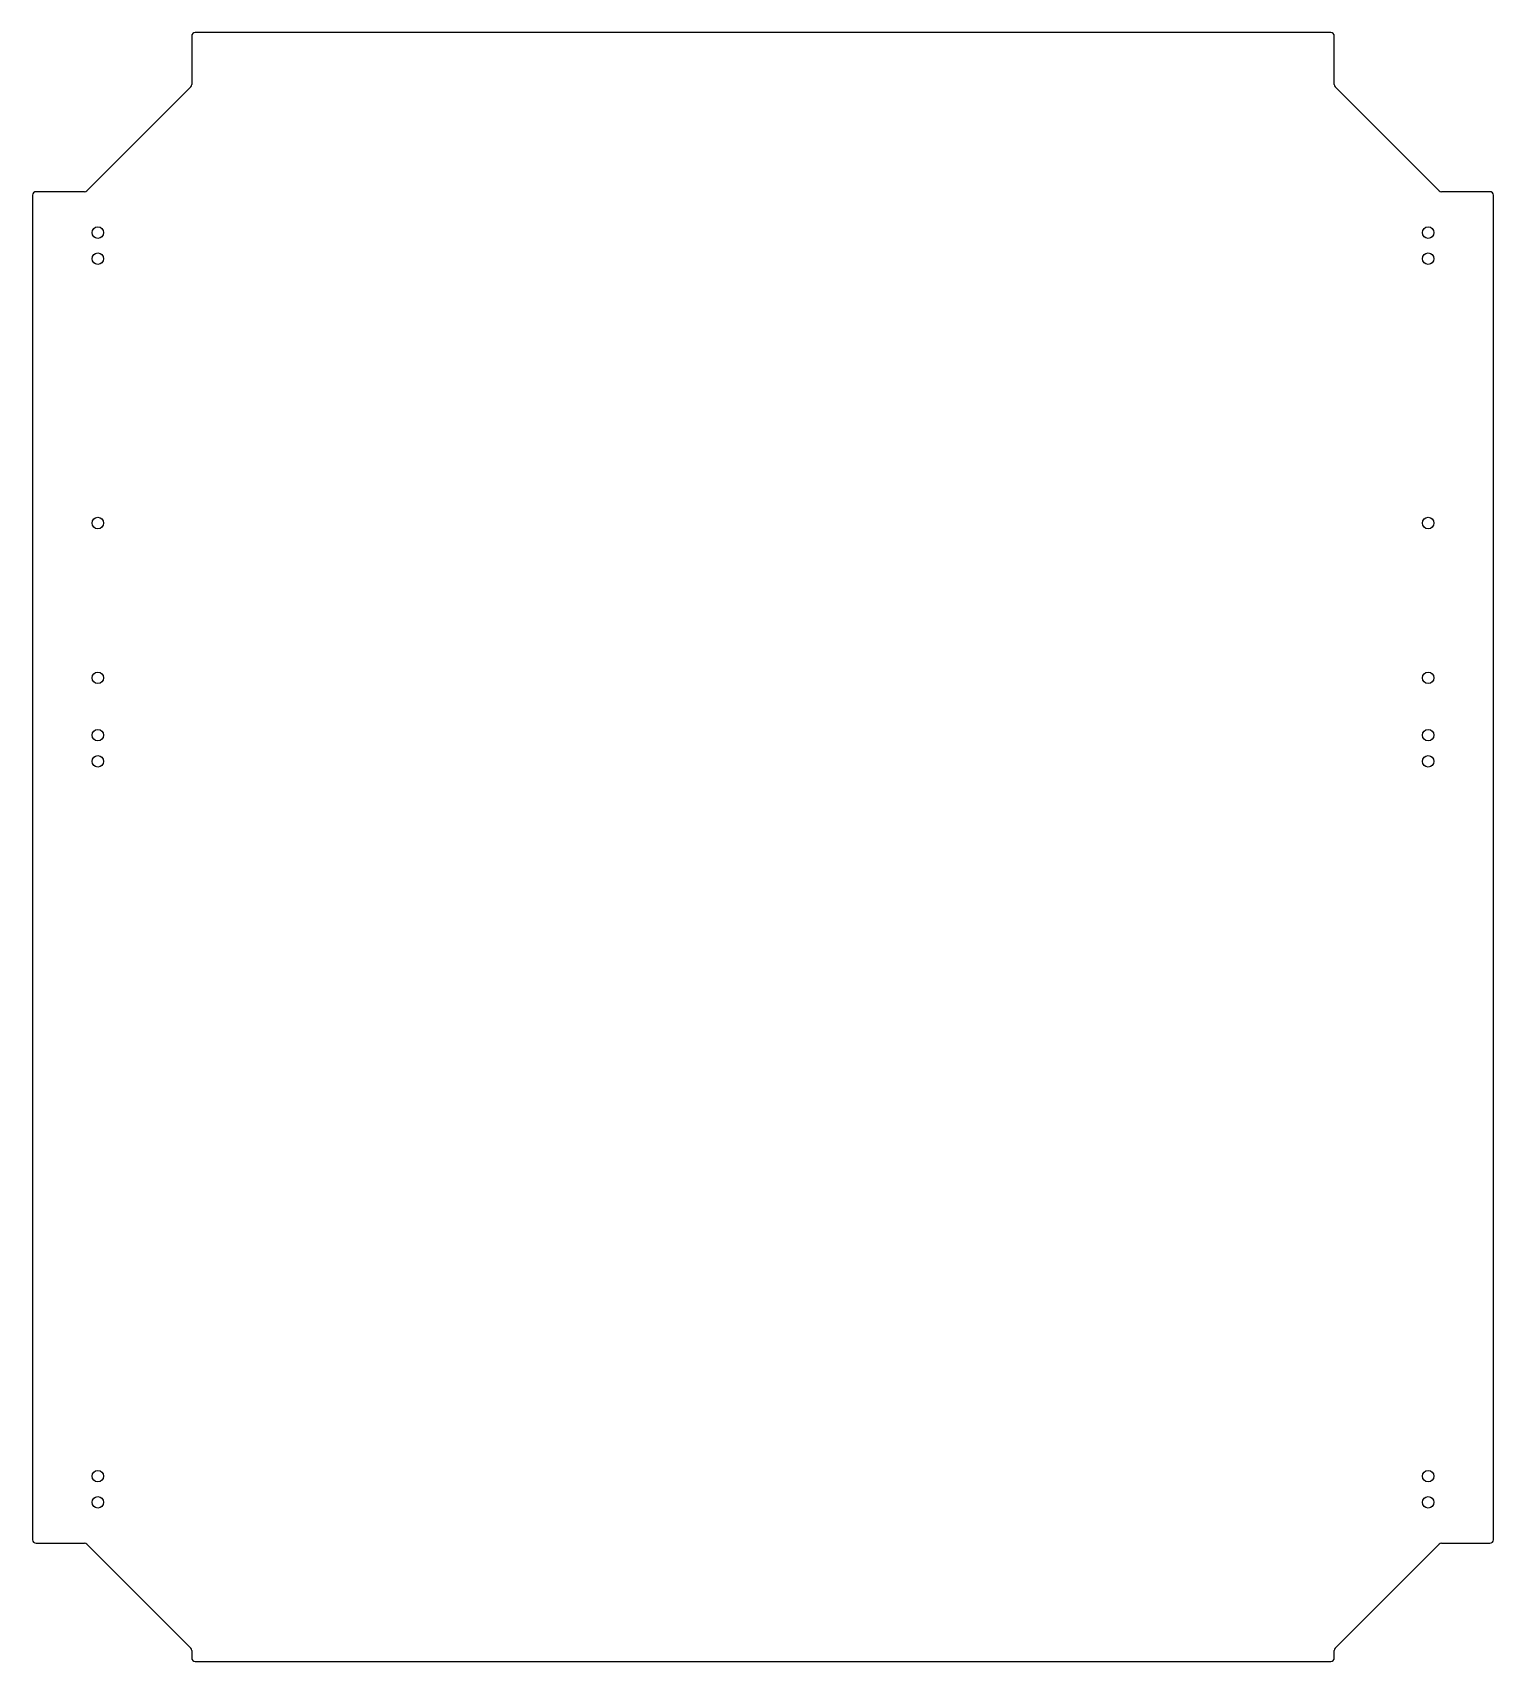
# Model space of a CAD drawing. Header units: inches. Extents: x -16.5 to 16.5, y -18.4 to 18.4.
import ezdxf

# ---------------------------------------------------------------- set-up
doc = ezdxf.new("R2010")
doc.units = ezdxf.units.IN
doc.layers.add('CUTOUTS', color=1, linetype='CONTINUOUS')
doc.layers.add('PERIMETER', color=5, linetype='CONTINUOUS')

msp = doc.modelspace()

# ---------------------------------------------------------------- linework, layer by layer
at = {"layer": 'CUTOUTS'}
for centre in [(-15.059, 13.907), (15.059, 13.907), (-15.059, 13.317), (15.059, 13.317), (-15.059, 7.333), (15.059, 7.333), (-15.059, 3.829), (15.059, 3.829), (-15.059, 2.53), (15.059, 2.53), (-15.059, 1.939), (15.059, 1.939), (-15.059, -14.242), (15.059, -14.242), (-15.059, -14.833), (15.059, -14.833)]:
    msp.add_circle(centre, 0.13, dxfattribs=at)
at = {"layer": 'PERIMETER'}
for p, q in [((12.854, 18.435), (-12.854, 18.435)), ((-12.933, 18.356), (-12.933, 17.262)), ((12.933, 17.262), (12.933, 18.356)), ((-12.956, 17.206), (-15.307, 14.856)), ((15.307, 14.856), (12.956, 17.206)), ((-16.535, 14.754), (-16.535, -15.679)), ((-15.362, 14.833), (-16.457, 14.833)), ((16.457, 14.833), (15.362, 14.833)), ((16.535, -15.679), (16.535, 14.754)), ((-16.457, -15.758), (-15.362, -15.758)), ((-15.307, -15.781), (-12.956, -18.132)), ((12.956, -18.132), (15.307, -15.781)), ((15.362, -15.758), (16.457, -15.758)), ((-12.933, -18.187), (-12.933, -18.356)), ((-12.854, -18.435), (12.854, -18.435)), ((12.933, -18.356), (12.933, -18.187))]:
    msp.add_line(p, q, dxfattribs=at)
for centre, start, end in [((12.854, 18.356), 0, 90), ((-12.854, 18.356), 90, 180), ((-13.012, 17.262), -45, 0), ((13.012, 17.262), 180, 225), ((-16.457, 14.754), 90, 180), ((-15.362, 14.911), 270, 315), ((15.362, 14.911), 225, 270), ((16.457, 14.754), 0, 90), ((-16.457, -15.679), 180, 270), ((-15.362, -15.837), 45, 90), ((15.362, -15.837), 90, 135), ((16.457, -15.679), -90, 0), ((-13.012, -18.187), 0, 45), ((-12.854, -18.356), 180, 270), ((12.854, -18.356), -90, 0), ((13.012, -18.187), 135, 180)]:
    msp.add_arc(centre, 0.0787, start, end, dxfattribs=at)

doc.saveas('drawing.dxf')
